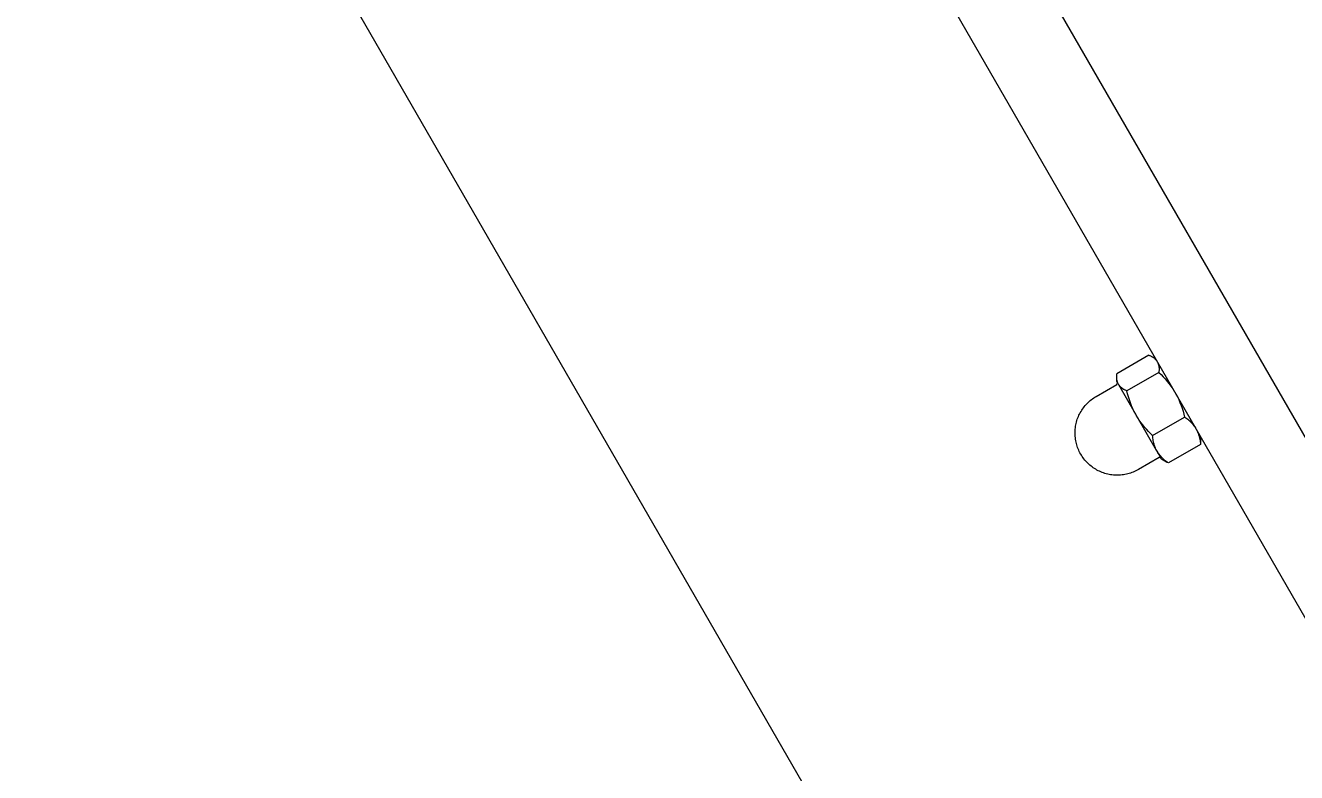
# Model space of a CAD drawing. Header units: millimetres. Extents: x -427 to 4679, y -324 to 2971.
# Drawn here: x -220.4 to -107.5, y 1217.7 to 1284 of the extents above; entities that cross this region are included whole.
import ezdxf

# ---------------------------------------------------------------- set-up
doc = ezdxf.new("R2010")
doc.units = ezdxf.units.MM
doc.layers.add('ZANO_R', color=7, linetype='Continuous', lineweight=0)
doc.layers.add('ZANO_W', color=1, linetype='Continuous', lineweight=0)
doc.styles.add('Arial', font='arial.ttf')
doc.styles.get("Standard").update_dxf_attribs({"font": 'ARIALUNI.TTF'})
doc.dimstyles.new('pl i ang', dxfattribs={"dimtxt": 50, "dimasz": 50, "dimexe": 1.25, "dimexo": 0.625, "dimgap": 10, "dimtad": 1, "dimtoh": 1, "dimtxsty": 'Standard', "dimcen": 2.5, "dimclrd": 1, "dimclre": 1, "dimclrt": 1, "dimadec": 0, "dimazin": 0, "dimtfac": 1, "dimtmove": 0, "dimatfit": 3, "dimfxl": 1, "dimarcsym": 1})

# ---------------------------------------------------------------- blocks, each defined once
blk = doc.blocks.new('*D499')
at = {"layer": 'ZANO_W', "color": 1, "lineweight": -2}
for p, q in [((4.59, 946.46), (82.72, 811.08)), ((1591.69, 946.11), (1513.51, 810.76))]:
    blk.add_line(p, q, dxfattribs=at)
blk.add_arc((797.84, -428.18), 1440.79, 61.57819, 118.39674, dxfattribs=at)
at = {"layer": 'ZANO_W', "color": 1}
for points in [[(109.39, 845.07), (115.89, 833.43), (77.72, 819.74)], [(1480.35, 833.13), (1486.85, 844.77), (1518.51, 819.42)]]:
    blk.add_solid(points, dxfattribs=at)
at = {"layer": 'ZANO_W', "color": 1, "insert": (798.16, 1043.29), "char_height": 40, "attachment_point": 5, "rotation": 359.9875, "style": 'Arial'}
blk.add_mtext('60%%d', dxfattribs=at)
blk = doc.blocks.new('*D503')
at = {"layer": 'ZANO_W', "color": 1, "lineweight": -2}
for p, q in [((-204.73, 1345.22), (-371.65, 1248.9)), ((-343, 1219.25), (-158.07, 898.78)), ((20.18, 955.46), (-146.74, 859.14))]:
    blk.add_line(p, q, dxfattribs=at)
at = {"layer": 'ZANO_W', "color": 1}
for points in [[(-337.22, 1222.58), (-348.77, 1215.92), (-362.99, 1253.89)], [(-163.84, 895.45), (-152.29, 902.11), (-138.08, 864.13)]]:
    blk.add_solid(points, dxfattribs=at)
at = {"layer": 'ZANO_W', "color": 1, "insert": (-224.18, 1074.22), "char_height": 40, "attachment_point": 5, "rotation": 299.9875, "style": 'Arial'}
blk.add_mtext('450', dxfattribs=at)

msp = doc.modelspace()

# ---------------------------------------------------------------- linework, layer by layer
at = {"layer": 'ZANO_R'}
for p, q in [((-171.83, 1360.23), (49.16, 977.27)), ((39.43, 978.11), (-175.48, 1350.55)), ((-215.33, 1327.56), (-0.41, 955.12)), ((-120.6, 1254.73), (-123.45, 1253.09)), ((-120.6, 1254.73), (-120.56, 1254.72)), ((-120.56, 1254.72), (-120.51, 1254.7)), ((-120.51, 1254.7), (-120.46, 1254.68)), ((-120.46, 1254.68), (-120.42, 1254.65)), ((-120.42, 1254.65), (-120.37, 1254.63)), ((-120.37, 1254.63), (-120.33, 1254.6)), ((-120.33, 1254.6), (-120.29, 1254.58)), ((-120.29, 1254.58), (-120.24, 1254.55)), ((-120.26, 1254.56), (-120, 1254.41)), ((-120.24, 1254.55), (-120.2, 1254.52)), ((-120.2, 1254.52), (-120.16, 1254.49)), ((-120.16, 1254.49), (-120.12, 1254.46)), ((-120.12, 1254.46), (-120.09, 1254.42)), ((-120.09, 1254.42), (-120.05, 1254.39)), ((-120.05, 1254.39), (-120.01, 1254.35)), ((-120.01, 1254.35), (-119.98, 1254.31)), ((-119.98, 1254.31), (-119.95, 1254.28)), ((-119.95, 1254.28), (-119.91, 1254.24)), ((-119.91, 1254.24), (-119.88, 1254.2)), ((-119.82, 1254.09), (-119.8, 1254.04)), ((-119.8, 1254.04), (-119.78, 1253.99)), ((-119.78, 1253.99), (-119.77, 1253.94)), ((-119.77, 1253.94), (-119.75, 1253.89)), ((-119.75, 1253.89), (-119.74, 1253.84)), ((-119.74, 1253.84), (-119.73, 1253.78)), ((-119.73, 1253.78), (-119.72, 1253.73)), ((-123.47, 1252.91), (-123.46, 1252.96)), ((-123.47, 1252.86), (-123.47, 1252.91)), ((-123.47, 1252.81), (-123.47, 1252.86)), ((-123.47, 1252.76), (-123.47, 1252.81)), ((-123.47, 1252.75), (-123.47, 1252.8)), ((-123.47, 1252.73), (-123.47, 1252.79)), ((-123.47, 1252.71), (-123.47, 1252.76)), ((-123.47, 1252.71), (-123.47, 1252.75)), ((-123.47, 1252.66), (-123.47, 1252.71)), ((-123.47, 1252.66), (-123.47, 1252.71)), ((-123.47, 1252.41), (-123.47, 1252.67)), ((-123.46, 1252.62), (-123.47, 1252.66)), ((-123.46, 1252.62), (-123.47, 1252.66)), ((-123.46, 1252.96), (-123.45, 1253.09)), ((-123.46, 1252.57), (-123.46, 1252.62)), ((-123.46, 1252.57), (-123.46, 1252.62)), ((-119.72, 1253.21), (-122.57, 1251.56)), ((-119.72, 1253.73), (-119.71, 1253.68)), ((-119.71, 1253.26), (-119.72, 1253.21)), ((-119.72, 1253.21), (-119.53, 1253.02)), ((-119.71, 1253.68), (-119.7, 1253.63)), ((-119.7, 1253.36), (-119.71, 1253.31)), ((-119.71, 1253.31), (-119.71, 1253.26)), ((-119.7, 1253.63), (-119.7, 1253.57)), ((-119.7, 1253.57), (-119.7, 1253.52)), ((-119.7, 1253.52), (-119.7, 1253.47)), ((-119.7, 1253.47), (-119.7, 1253.42)), ((-119.7, 1253.42), (-119.7, 1253.36)), ((-119.53, 1253.02), (-119.34, 1252.82)), ((-119.34, 1252.82), (-119.16, 1252.62)), ((-119.16, 1252.62), (-118.98, 1252.41)), ((-125.29, 1251.07), (-123.45, 1252.14)), ((-123.34, 1252.19), (-123.47, 1252.41)), ((-123.45, 1252.52), (-123.46, 1252.57)), ((-123.45, 1252.53), (-123.46, 1252.57)), ((-123.44, 1252.48), (-123.45, 1252.53)), ((-123.44, 1252.47), (-123.45, 1252.52)), ((-123.45, 1252.14), (-123.39, 1252.28)), ((-123.43, 1252.44), (-123.44, 1252.48)), ((-123.42, 1252.42), (-123.44, 1252.47)), ((-123.42, 1252.4), (-123.43, 1252.44)), ((-123.41, 1252.37), (-123.42, 1252.42)), ((-123.41, 1252.35), (-123.42, 1252.4)), ((-123.4, 1252.33), (-123.41, 1252.37)), ((-123.38, 1252.28), (-123.4, 1252.33)), ((-123.36, 1252.24), (-123.38, 1252.28)), ((-123.34, 1252.2), (-123.37, 1252.24)), ((-123.34, 1252.19), (-123.36, 1252.24)), ((-123.32, 1252.15), (-123.34, 1252.19)), ((-123.29, 1252.11), (-123.32, 1252.15)), ((-123.26, 1252.06), (-123.29, 1252.11)), ((-123.29, 1252.1), (-123.29, 1252.11)), ((-123.26, 1252.06), (-123.29, 1252.1)), ((-121.81, 1249.53), (-123.29, 1252.1)), ((-123.23, 1252.03), (-123.26, 1252.06)), ((-123.21, 1251.99), (-123.23, 1252.03)), ((-123.19, 1251.98), (-123.22, 1252.01)), ((-123.17, 1251.96), (-123.21, 1251.99)), ((-123.16, 1251.94), (-123.19, 1251.98)), ((-123.14, 1251.92), (-123.17, 1251.96)), ((-123.13, 1251.91), (-123.16, 1251.94)), ((-123.11, 1251.89), (-123.14, 1251.92)), ((-123.09, 1251.88), (-123.13, 1251.91)), ((-123.08, 1251.86), (-123.11, 1251.89)), ((-123.06, 1251.85), (-123.09, 1251.88)), ((-123.04, 1251.83), (-123.08, 1251.86)), ((-123.02, 1251.82), (-123.06, 1251.85)), ((-123.01, 1251.8), (-123.04, 1251.83)), ((-122.99, 1251.79), (-123.02, 1251.82)), ((-122.97, 1251.77), (-123.01, 1251.8)), ((-122.95, 1251.77), (-122.99, 1251.79)), ((-122.93, 1251.75), (-122.97, 1251.77)), ((-122.91, 1251.74), (-122.95, 1251.77)), ((-122.89, 1251.72), (-122.93, 1251.75)), ((-122.87, 1251.72), (-122.91, 1251.74)), ((-122.85, 1251.7), (-122.89, 1251.72)), ((-122.83, 1251.69), (-122.87, 1251.72)), ((-122.81, 1251.68), (-122.85, 1251.7)), ((-122.77, 1251.66), (-122.81, 1251.68)), ((-122.73, 1251.64), (-122.77, 1251.66)), ((-122.69, 1251.62), (-122.73, 1251.64)), ((-122.57, 1251.56), (-122.69, 1251.62)), ((-122.5, 1251.29), (-122.57, 1251.56)), ((-118.98, 1252.41), (-118.81, 1252.2)), ((-118.81, 1252.2), (-118.65, 1251.98)), ((-118.65, 1251.98), (-118.49, 1251.76)), ((-118.49, 1251.76), (-118.35, 1251.53)), ((-126.19, 1250.35), (-126.1, 1250.44)), ((-126.1, 1250.44), (-126.01, 1250.53)), ((-126.01, 1250.53), (-125.91, 1250.62)), ((-125.91, 1250.62), (-125.82, 1250.71)), ((-125.82, 1250.71), (-125.72, 1250.79)), ((-125.72, 1250.79), (-125.62, 1250.86)), ((-125.62, 1250.86), (-125.51, 1250.94)), ((-125.51, 1250.94), (-125.4, 1251)), ((-125.4, 1251), (-125.29, 1251.07)), ((-122.42, 1251.03), (-122.5, 1251.29)), ((-122.34, 1250.76), (-122.42, 1251.03)), ((-122.24, 1250.5), (-122.34, 1250.76)), ((-122.14, 1250.24), (-122.24, 1250.5)), ((-118.2, 1251.27), (-118.07, 1251.03)), ((-118.07, 1251.03), (-117.96, 1250.79)), ((-117.96, 1250.79), (-117.85, 1250.54)), ((-117.85, 1250.54), (-117.75, 1250.28)), ((-126.92, 1249.16), (-126.87, 1249.28)), ((-126.87, 1249.28), (-126.82, 1249.4)), ((-126.82, 1249.4), (-126.77, 1249.51)), ((-126.77, 1249.51), (-126.71, 1249.62)), ((-126.71, 1249.62), (-126.64, 1249.74)), ((-126.64, 1249.74), (-126.58, 1249.84)), ((-126.58, 1249.84), (-126.51, 1249.95)), ((-126.51, 1249.95), (-126.43, 1250.06)), ((-126.43, 1250.06), (-126.35, 1250.16)), ((-126.35, 1250.16), (-126.27, 1250.26)), ((-126.27, 1250.26), (-126.19, 1250.35)), ((-122.03, 1249.98), (-122.14, 1250.24)), ((-121.91, 1249.73), (-122.03, 1249.98)), ((-121.78, 1249.49), (-121.91, 1249.73)), ((-121.73, 1249.4), (-121.78, 1249.49)), ((-121.6, 1249.18), (-121.73, 1249.4)), ((-119.93, 1246.28), (-121.65, 1249.27)), ((-120.28, 1247.6), (-117.43, 1249.24)), ((-117.75, 1250.28), (-117.66, 1250.03)), ((-117.66, 1250.03), (-117.57, 1249.77)), ((-117.57, 1249.77), (-117.5, 1249.5)), ((-117.5, 1249.5), (-117.43, 1249.24)), ((-117.43, 1249.24), (-117.34, 1249.18)), ((-127.16, 1248.04), (-127.15, 1248.16)), ((-127.15, 1248.16), (-127.14, 1248.29)), ((-127.14, 1248.29), (-127.12, 1248.42)), ((-127.12, 1248.42), (-127.1, 1248.54)), ((-127.1, 1248.54), (-127.07, 1248.67)), ((-127.07, 1248.67), (-127.04, 1248.79)), ((-127.04, 1248.79), (-127.01, 1248.92)), ((-127.01, 1248.92), (-126.97, 1249.04)), ((-126.97, 1249.04), (-126.92, 1249.16)), ((-121.46, 1248.97), (-121.6, 1249.18)), ((-121.31, 1248.76), (-121.46, 1248.97)), ((-121.15, 1248.55), (-121.31, 1248.76)), ((-120.99, 1248.35), (-121.15, 1248.55)), ((-120.82, 1248.15), (-120.99, 1248.35)), ((-120.65, 1247.96), (-120.82, 1248.15)), ((-117.34, 1249.18), (-117.25, 1249.11)), ((-117.25, 1249.11), (-117.16, 1249.04)), ((-117.16, 1249.04), (-117.07, 1248.96)), ((-117.07, 1248.96), (-116.98, 1248.89)), ((-116.98, 1248.89), (-116.9, 1248.81)), ((-116.9, 1248.81), (-116.82, 1248.73)), ((-116.82, 1248.73), (-116.74, 1248.64)), ((-116.74, 1248.64), (-116.67, 1248.55)), ((-116.67, 1248.55), (-116.6, 1248.46)), ((-116.6, 1248.46), (-116.53, 1248.37)), ((-116.53, 1248.37), (-116.47, 1248.28)), ((-116.38, 1248.12), (-116.33, 1248.02)), ((-127.17, 1247.91), (-127.16, 1248.04)), ((-127.17, 1247.78), (-127.17, 1247.91)), ((-127.16, 1247.65), (-127.17, 1247.78)), ((-127.16, 1247.53), (-127.16, 1247.65)), ((-127.14, 1247.4), (-127.16, 1247.53)), ((-127.13, 1247.27), (-127.14, 1247.4)), ((-127.11, 1247.14), (-127.13, 1247.27)), ((-127.08, 1247.02), (-127.11, 1247.14)), ((-127.05, 1246.89), (-127.08, 1247.02)), ((-120.47, 1247.78), (-120.65, 1247.96)), ((-120.28, 1247.6), (-120.47, 1247.78)), ((-120.27, 1247.49), (-120.28, 1247.6)), ((-120.26, 1247.37), (-120.27, 1247.49)), ((-120.24, 1247.26), (-120.26, 1247.37)), ((-120.23, 1247.15), (-120.24, 1247.26)), ((-120.2, 1247.04), (-120.23, 1247.15)), ((-120.18, 1246.93), (-120.2, 1247.04)), ((-116.33, 1248.02), (-116.28, 1247.91)), ((-116.28, 1247.91), (-116.24, 1247.81)), ((-116.24, 1247.81), (-116.2, 1247.7)), ((-116.2, 1247.7), (-116.16, 1247.59)), ((-116.16, 1247.59), (-116.13, 1247.48)), ((-116.13, 1247.48), (-116.11, 1247.37)), ((-116.11, 1247.37), (-116.08, 1247.26)), ((-116.08, 1247.26), (-116.06, 1247.14)), ((-116.06, 1247.14), (-116.05, 1247.03)), ((-116.05, 1247.03), (-116.03, 1246.92)), ((-116.01, 1247.48), (-116.01, 1247.1)), ((-116.01, 1247.1), (-116.01, 1247.03)), ((-116.01, 1247.03), (-116.01, 1246.95)), ((-127.02, 1246.77), (-127.05, 1246.89)), ((-126.98, 1246.65), (-127.02, 1246.77)), ((-126.94, 1246.53), (-126.98, 1246.65)), ((-126.89, 1246.41), (-126.94, 1246.53)), ((-126.84, 1246.29), (-126.89, 1246.41)), ((-126.79, 1246.17), (-126.84, 1246.29)), ((-126.73, 1246.06), (-126.79, 1246.17)), ((-126.67, 1245.95), (-126.73, 1246.06)), ((-126.6, 1245.84), (-126.67, 1245.95)), ((-126.53, 1245.73), (-126.6, 1245.84)), ((-120.14, 1246.82), (-120.18, 1246.93)), ((-120.11, 1246.72), (-120.14, 1246.82)), ((-120.07, 1246.61), (-120.11, 1246.72)), ((-120.03, 1246.51), (-120.07, 1246.61)), ((-119.99, 1246.4), (-120.03, 1246.51)), ((-119.94, 1246.3), (-119.99, 1246.4)), ((-119.88, 1246.2), (-119.94, 1246.3)), ((-119.48, 1245.49), (-119.88, 1246.2)), ((-119.77, 1246.03), (-119.84, 1246.12)), ((-119.7, 1245.93), (-119.77, 1246.03)), ((-119.63, 1245.85), (-119.7, 1245.93)), ((-119.56, 1245.76), (-119.63, 1245.85)), ((-116.03, 1246.8), (-118.87, 1245.16)), ((-116.03, 1246.92), (-116.03, 1246.8)), ((-116.02, 1246.88), (-116.03, 1246.8)), ((-116.01, 1246.95), (-116.02, 1246.88)), ((-126.46, 1245.63), (-126.53, 1245.73)), ((-126.38, 1245.52), (-126.46, 1245.63)), ((-126.3, 1245.42), (-126.38, 1245.52)), ((-126.22, 1245.33), (-126.3, 1245.42)), ((-126.13, 1245.23), (-126.22, 1245.33)), ((-126.04, 1245.14), (-126.13, 1245.23)), ((-125.95, 1245.05), (-126.04, 1245.14)), ((-125.85, 1244.97), (-125.95, 1245.05)), ((-125.75, 1244.89), (-125.85, 1244.97)), ((-125.65, 1244.81), (-125.75, 1244.89)), ((-125.55, 1244.74), (-125.65, 1244.81)), ((-125.44, 1244.66), (-125.55, 1244.74)), ((-119.7, 1245.64), (-121.54, 1244.57)), ((-119.54, 1245.6), (-119.7, 1245.64)), ((-119.48, 1245.67), (-119.56, 1245.76)), ((-119.4, 1245.59), (-119.48, 1245.67)), ((-119.48, 1245.49), (-119.47, 1245.48)), ((-119.14, 1245.29), (-119.47, 1245.48)), ((-119.32, 1245.51), (-119.4, 1245.59)), ((-119.24, 1245.44), (-119.32, 1245.51)), ((-119.15, 1245.36), (-119.24, 1245.44)), ((-119.06, 1245.29), (-119.15, 1245.36)), ((-119.14, 1245.29), (-119.14, 1245.29)), ((-119.14, 1245.29), (-119.08, 1245.26)), ((-119.08, 1245.26), (-119.01, 1245.22)), ((-118.97, 1245.22), (-119.06, 1245.29)), ((-118.94, 1245.19), (-119.01, 1245.22)), ((-118.87, 1245.16), (-118.97, 1245.22)), ((-118.87, 1245.16), (-118.94, 1245.19)), ((-125.33, 1244.6), (-125.44, 1244.66)), ((-125.22, 1244.53), (-125.33, 1244.6)), ((-125.11, 1244.47), (-125.22, 1244.53)), ((-124.99, 1244.42), (-125.11, 1244.47)), ((-124.87, 1244.37), (-124.99, 1244.42)), ((-124.76, 1244.32), (-124.87, 1244.37)), ((-124.63, 1244.28), (-124.76, 1244.32)), ((-124.51, 1244.24), (-124.63, 1244.28)), ((-124.39, 1244.2), (-124.51, 1244.24)), ((-124.27, 1244.17), (-124.39, 1244.2)), ((-124.14, 1244.14), (-124.27, 1244.17)), ((-124.01, 1244.12), (-124.14, 1244.14)), ((-123.89, 1244.1), (-124.01, 1244.12)), ((-123.76, 1244.09), (-123.89, 1244.1)), ((-123.63, 1244.08), (-123.76, 1244.09)), ((-123.5, 1244.07), (-123.63, 1244.08)), ((-123.38, 1244.07), (-123.5, 1244.07)), ((-123.25, 1244.08), (-123.38, 1244.07)), ((-123.12, 1244.08), (-123.25, 1244.08)), ((-122.99, 1244.1), (-123.12, 1244.08)), ((-122.87, 1244.11), (-122.99, 1244.1)), ((-122.74, 1244.13), (-122.87, 1244.11)), ((-122.61, 1244.16), (-122.74, 1244.13)), ((-122.49, 1244.19), (-122.61, 1244.16)), ((-122.37, 1244.22), (-122.49, 1244.19)), ((-122.24, 1244.26), (-122.37, 1244.22)), ((-122.12, 1244.3), (-122.24, 1244.26)), ((-122, 1244.35), (-122.12, 1244.3)), ((-121.89, 1244.4), (-122, 1244.35)), ((-121.77, 1244.45), (-121.89, 1244.4)), ((-121.66, 1244.51), (-121.77, 1244.45)), ((-121.54, 1244.57), (-121.66, 1244.51))]:
    msp.add_line(p, q, dxfattribs=at)

# ---------------------------------------------------------------- dimensions: what is measured, and where the dimension line sits
at = {"layer": 'ZANO_W'}
dim = msp.add_aligned_dim(p1=(-196.07, 1350.22), p2=(28.84, 960.46), distance=-192.72, dimstyle='pl i ang', override={"dimtxt": 40, "dimasz": 40, "dimexe": 10, "dimexo": 10, "dimtoh": 0, "dimdec": 0, "dimtxsty": 'Arial', "dimtdec": 0, "dimtmove": 1}, dxfattribs=at)
dim.commit()
dim.dimension.update_dxf_attribs({"geometry": '*D503', "text_midpoint": (-224.18, 1074.22)})
dim = msp.add_angular_dim_2l(base=(1048.34, 990.67), line1=((1596.69, 954.77), (1811.78, 1327.12)), line2=((-215.33, 1327.56), (-0.41, 955.12)), dimstyle='pl i ang', override={"dimtxt": 40, "dimasz": 40, "dimexe": 10, "dimexo": 10, "dimtoh": 0, "dimdec": 0, "dimtxsty": 'Arial', "dimtdec": 0, "dimtmove": 1}, dxfattribs=at)
dim.commit()
dim.dimension.update_dxf_attribs({"geometry": '*D499', "text_midpoint": (798.16, 1043.29)})

doc.saveas('drawing.dxf')
